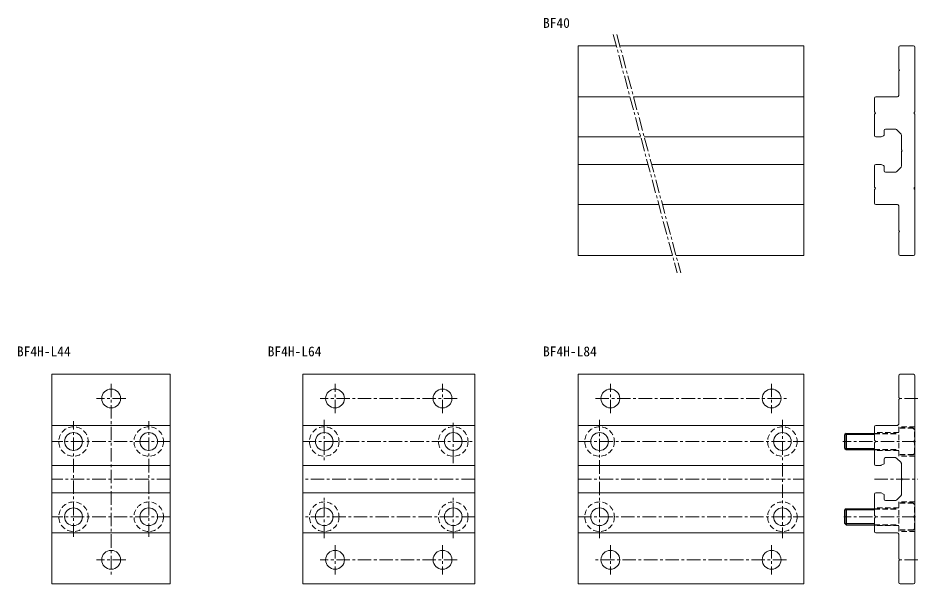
# Model space of a CAD drawing. Units: millimetres on the paper. Extents: x -591 to -257, y -418 to -208.
import ezdxf
from ezdxf.enums import TextEntityAlignment as Align

# ---------------------------------------------------------------- set-up
doc = ezdxf.new("R2010")
doc.units = ezdxf.units.MM
doc.linetypes.add('CHAIN1', pattern=[8, 5, -1, 1, -1])
doc.linetypes.add('DASHED2', pattern=[3, 2, -1])
for name, color, linetype, lineweight in [('0-0', 7, 'Continuous', 18), ('0-1', 4, 'CHAIN1', 9), ('0-2', 2, 'Continuous', 25)]:
    doc.layers.add(name, color=color, linetype=linetype, lineweight=lineweight)
doc.styles.add('ＭＳ ゴシック', font='')
doc.styles.get('ＭＳ ゴシック').set_extended_font_data('MS Gothic')

msp = doc.modelspace()

# ---------------------------------------------------------------- linework, layer by layer
at = {"layer": '0-0'}
for p, q in [((-382.992, -218.223), (-382.992, -296.223)), ((-368.783, -218.223), (-382.992, -218.223)), ((-263.709, -218.723), (-263.709, -226.675)), ((-258.209, -218.223), (-263.209, -218.223)), ((-257.709, -242.675), (-257.709, -218.723)), ((-263.621, -226.887), (-263.497, -227.011)), ((-263.497, -227.435), (-263.621, -227.56)), ((-263.709, -227.772), (-263.709, -236.723)), ((-363.692, -237.223), (-382.992, -237.223)), ((-298.992, -237.223), (-362.358, -237.223)), ((-264.209, -237.223), (-272.209, -237.223)), ((-272.709, -237.723), (-272.709, -242.675)), ((-272.709, -243.772), (-272.709, -251.623)), ((-272.621, -242.887), (-272.497, -243.011)), ((-272.497, -243.435), (-272.621, -243.56)), ((-257.921, -243.011), (-257.797, -242.887)), ((-257.797, -243.56), (-257.921, -243.435)), ((-257.709, -295.723), (-257.709, -243.772)), ((-269.109, -251.214), (-269.109, -249.723)), ((-268.609, -249.223), (-264.916, -249.223)), ((-264.562, -249.37), (-262.855, -251.077)), ((-359.7, -252.123), (-382.992, -252.123)), ((-298.992, -252.123), (-358.366, -252.123)), ((-272.209, -252.123), (-270.427, -252.123)), ((-270.203, -252.07), (-269.385, -251.661)), ((-262.709, -251.43), (-262.709, -256.675)), ((-262.709, -257.772), (-262.709, -263.016)), ((-262.621, -256.887), (-262.497, -257.011)), ((-262.497, -257.435), (-262.621, -257.56)), ((-356.967, -262.323), (-382.992, -262.323)), ((-298.992, -262.323), (-355.633, -262.323)), ((-272.709, -262.823), (-272.709, -270.675)), ((-270.427, -262.323), (-272.209, -262.323)), ((-269.385, -262.785), (-270.203, -262.376)), ((-269.109, -264.723), (-269.109, -263.232)), ((-262.855, -263.37), (-264.562, -265.077)), ((-264.916, -265.223), (-268.609, -265.223)), ((-272.621, -270.887), (-272.497, -271.011)), ((-257.921, -271.011), (-257.797, -270.887)), ((-272.709, -271.772), (-272.709, -276.723)), ((-272.497, -271.435), (-272.621, -271.56)), ((-257.921, -271.435), (-257.797, -271.56)), ((-352.974, -277.223), (-382.992, -277.223)), ((-298.992, -277.223), (-351.64, -277.223)), ((-272.209, -277.223), (-264.209, -277.223)), ((-263.709, -277.723), (-263.709, -286.675)), ((-263.709, -287.772), (-263.709, -295.723)), ((-263.621, -286.887), (-263.497, -287.011)), ((-263.497, -287.435), (-263.621, -287.56)), ((-382.992, -296.223), (-347.883, -296.223)), ((-346.549, -296.223), (-298.992, -296.223)), ((-263.209, -296.223), (-258.209, -296.223)), ((-263.709, -340.883), (-263.709, -348.834)), ((-258.209, -340.383), (-263.209, -340.383)), ((-257.709, -364.834), (-257.709, -340.883)), ((-263.709, -349.931), (-263.709, -358.883)), ((-263.621, -349.046), (-263.497, -349.171)), ((-263.497, -349.595), (-263.621, -349.719)), ((-578.71, -359.383), (-534.71, -359.383)), ((-421.421, -359.383), (-485.421, -359.383)), ((-298.992, -359.383), (-382.992, -359.383)), ((-272.709, -359.883), (-272.709, -364.834)), ((-264.209, -359.383), (-272.209, -359.383)), ((-272.709, -365.931), (-272.709, -373.783)), ((-272.621, -365.046), (-272.497, -365.171)), ((-272.497, -365.595), (-272.621, -365.719)), ((-257.921, -365.171), (-257.797, -365.046)), ((-257.797, -365.719), (-257.921, -365.595)), ((-257.709, -417.883), (-257.709, -365.931)), ((-268.609, -371.383), (-264.916, -371.383)), ((-264.562, -371.529), (-262.855, -373.236)), ((-578.71, -374.283), (-534.71, -374.283)), ((-485.421, -374.283), (-421.421, -374.283)), ((-298.992, -374.283), (-382.992, -374.283)), ((-272.209, -374.283), (-270.427, -374.283)), ((-270.203, -374.23), (-269.385, -373.821)), ((-269.109, -373.374), (-269.109, -371.883)), ((-262.709, -373.59), (-262.709, -378.834)), ((-262.709, -379.931), (-262.709, -385.176)), ((-262.621, -379.046), (-262.497, -379.171)), ((-262.497, -379.595), (-262.621, -379.719)), ((-578.71, -384.483), (-534.71, -384.483)), ((-485.421, -384.483), (-421.421, -384.483)), ((-298.992, -384.483), (-382.992, -384.483)), ((-272.709, -384.983), (-272.709, -392.834)), ((-270.427, -384.483), (-272.209, -384.483)), ((-269.385, -384.945), (-270.203, -384.536)), ((-269.109, -386.883), (-269.109, -385.392)), ((-264.916, -387.383), (-268.609, -387.383)), ((-262.855, -385.529), (-264.562, -387.236)), ((-272.709, -393.931), (-272.709, -398.883)), ((-272.621, -393.046), (-272.497, -393.171)), ((-272.497, -393.595), (-272.621, -393.719)), ((-257.921, -393.171), (-257.797, -393.046)), ((-257.921, -393.595), (-257.797, -393.719)), ((-578.71, -399.383), (-534.71, -399.383)), ((-485.421, -399.383), (-421.421, -399.383)), ((-298.992, -399.383), (-382.992, -399.383)), ((-272.209, -399.383), (-264.209, -399.383)), ((-263.709, -399.883), (-263.709, -408.834)), ((-263.709, -409.931), (-263.709, -417.883)), ((-263.621, -409.046), (-263.497, -409.171)), ((-263.497, -409.595), (-263.621, -409.719)), ((-263.209, -418.383), (-258.209, -418.383))]:
    msp.add_line(p, q, dxfattribs=at)
msp.add_lwpolyline([(-298.992, -296.223), (-298.992, -218.223), (-367.449, -218.223)], dxfattribs=at)
for points in [[(-578.71, -340.383), (-578.71, -418.383), (-534.71, -418.383), (-534.71, -340.383)], [(-421.421, -418.383), (-485.421, -418.383), (-485.421, -340.383), (-421.421, -340.383)], [(-298.992, -340.383), (-382.992, -340.383), (-382.992, -418.383), (-298.992, -418.383)]]:
    msp.add_lwpolyline(points, close=True, dxfattribs=at)
for centre, radius in [((-556.71, -349.383), 3.5), ((-473.421, -349.383), 3.5), ((-433.421, -349.383), 3.5), ((-370.992, -349.383), 3.5), ((-310.992, -349.383), 3.5), ((-570.71, -365.383), 3.3), ((-542.71, -365.383), 3.3), ((-477.421, -365.383), 3.3), ((-429.421, -365.383), 3.3), ((-374.992, -365.383), 3.3), ((-306.992, -365.383), 3.3), ((-570.71, -393.383), 3.3), ((-542.71, -393.383), 3.3), ((-477.421, -393.383), 3.3), ((-429.421, -393.383), 3.3), ((-374.992, -393.383), 3.3), ((-306.992, -393.383), 3.3), ((-556.71, -409.383), 3.5), ((-473.421, -409.383), 3.5), ((-433.421, -409.383), 3.5), ((-370.992, -409.383), 3.5), ((-310.992, -409.383), 3.5)]:
    msp.add_circle(centre, radius, dxfattribs=at)
for centre, radius, start, end in [((-263.209, -218.723), 0.5, 90, 180), ((-258.209, -218.723), 0.5, 0, 90), ((-263.409, -226.675), 0.3, 180, 225), ((-263.409, -227.772), 0.3, 135, 180), ((-263.709, -227.223), 0.3, 315, 45), ((-272.209, -237.723), 0.5, 90, 180), ((-264.209, -236.723), 0.5, 270, 0), ((-272.409, -242.675), 0.3, 180, 225), ((-272.409, -243.772), 0.3, 135, 180), ((-272.709, -243.223), 0.3, 315, 45), ((-257.709, -243.223), 0.3, 135, 225), ((-258.009, -242.675), 0.3, 315, 0), ((-258.009, -243.772), 0.3, 0, 45), ((-268.609, -249.723), 0.5, 90, 180), ((-264.916, -249.723), 0.5, 45, 90), ((-263.209, -251.43), 0.5, 0, 45), ((-272.209, -251.623), 0.5, 180, 270), ((-270.427, -251.623), 0.5, 270, 296.56505), ((-269.609, -251.214), 0.5, 296.56505, 0), ((-262.409, -256.675), 0.3, 180, 225), ((-262.409, -257.772), 0.3, 135, 180), ((-262.709, -257.223), 0.3, 315, 45), ((-272.209, -262.823), 0.5, 90, 180), ((-270.427, -262.823), 0.5, 63.43495, 90), ((-269.609, -263.232), 0.5, 0, 63.43495), ((-263.209, -263.016), 0.5, 315, 0), ((-268.609, -264.723), 0.5, 180, 270), ((-264.916, -264.723), 0.5, 270, 315), ((-272.409, -270.675), 0.3, 180, 225), ((-272.709, -271.223), 0.3, 315, 45), ((-257.709, -271.223), 0.3, 135, 225), ((-258.009, -270.675), 0.3, 315, 0), ((-272.409, -271.772), 0.3, 135, 180), ((-258.009, -271.772), 0.3, 0, 45), ((-272.209, -276.723), 0.5, 180, 270), ((-264.209, -277.723), 0.5, 0, 90), ((-263.409, -286.675), 0.3, 180, 225), ((-263.409, -287.772), 0.3, 135, 180), ((-263.709, -287.223), 0.3, 315, 45), ((-263.209, -295.723), 0.5, 180, 270), ((-258.209, -295.723), 0.5, 270, 0), ((-263.209, -340.883), 0.5, 90, 180), ((-258.209, -340.883), 0.5, 0, 90), ((-263.409, -348.834), 0.3, 180, 225), ((-263.409, -349.931), 0.3, 135, 180), ((-263.709, -349.383), 0.3, 315, 45), ((-272.209, -359.883), 0.5, 90, 180), ((-264.209, -358.883), 0.5, 270, 0), ((-272.409, -364.834), 0.3, 180, 225), ((-258.009, -364.834), 0.3, 315, 0), ((-272.409, -365.931), 0.3, 135, 180), ((-272.709, -365.383), 0.3, 315, 45), ((-257.709, -365.383), 0.3, 135, 225), ((-258.009, -365.931), 0.3, 0, 45), ((-268.609, -371.883), 0.5, 90, 180), ((-264.916, -371.883), 0.5, 45, 90), ((-272.209, -373.783), 0.5, 180, 270), ((-270.427, -373.783), 0.5, 270, 296.56505), ((-269.609, -373.374), 0.5, 296.56505, 0), ((-263.209, -373.59), 0.5, 0, 45), ((-262.409, -378.834), 0.3, 180, 225), ((-262.409, -379.931), 0.3, 135, 180), ((-262.709, -379.383), 0.3, 315, 45), ((-272.209, -384.983), 0.5, 90, 180), ((-270.427, -384.983), 0.5, 63.43495, 90), ((-269.609, -385.392), 0.5, 0, 63.43495), ((-268.609, -386.883), 0.5, 180, 270), ((-264.916, -386.883), 0.5, 270, 315), ((-263.209, -385.176), 0.5, 315, 0), ((-272.409, -392.834), 0.3, 180, 225), ((-272.409, -393.931), 0.3, 135, 180), ((-272.709, -393.383), 0.3, 315, 45), ((-257.709, -393.383), 0.3, 135, 225), ((-258.009, -392.834), 0.3, 315, 0), ((-258.009, -393.931), 0.3, 0, 45), ((-272.209, -398.883), 0.5, 180, 270), ((-264.209, -399.883), 0.5, 0, 90), ((-263.409, -408.834), 0.3, 180, 225), ((-263.409, -409.931), 0.3, 135, 180), ((-263.709, -409.383), 0.3, 315, 45), ((-263.209, -417.883), 0.5, 180, 270), ((-258.209, -417.883), 0.5, 270, 0)]:
    msp.add_arc(centre, radius, start, end, dxfattribs=at)
at = {"layer": '0-1'}
for p, q in [((-369.921, -213.977), (-346.164, -302.639)), ((-368.587, -213.977), (-344.83, -302.639)), ((-556.71, -343.883), (-556.71, -414.883)), ((-473.421, -354.883), (-473.421, -343.883)), ((-433.421, -354.883), (-433.421, -343.883)), ((-370.992, -354.883), (-370.992, -343.883)), ((-310.992, -343.883), (-310.992, -354.883)), ((-551.21, -349.383), (-562.21, -349.383)), ((-427.921, -349.383), (-478.921, -349.383)), ((-376.492, -349.383), (-305.492, -349.383)), ((-256.537, -349.383), (-264.511, -349.383)), ((-570.71, -400.883), (-570.71, -357.883)), ((-542.71, -400.883), (-542.71, -357.883)), ((-477.421, -357.383), (-477.421, -373.383)), ((-429.421, -373.383), (-429.421, -357.383)), ((-374.992, -401.383), (-374.992, -357.383)), ((-306.992, -357.383), (-306.992, -401.383)), ((-534.71, -365.383), (-578.71, -365.383)), ((-485.421, -365.383), (-421.421, -365.383)), ((-382.992, -365.383), (-298.992, -365.383)), ((-257.418, -365.383), (-284.538, -365.383)), ((-534.71, -379.383), (-578.71, -379.383)), ((-421.421, -379.383), (-485.421, -379.383)), ((-382.992, -379.383), (-298.992, -379.383)), ((-272.709, -379.383), (-256.537, -379.383)), ((-477.421, -401.383), (-477.421, -385.383)), ((-429.421, -401.383), (-429.421, -385.383)), ((-534.71, -393.383), (-578.71, -393.383)), ((-421.421, -393.383), (-485.421, -393.383)), ((-382.992, -393.383), (-298.992, -393.383)), ((-257.418, -393.383), (-284.173, -393.383)), ((-473.421, -403.883), (-473.421, -414.883)), ((-433.421, -403.883), (-433.421, -414.883)), ((-370.992, -403.883), (-370.992, -414.883)), ((-310.992, -403.883), (-310.992, -414.883)), ((-551.21, -409.383), (-562.21, -409.383)), ((-427.921, -409.383), (-478.921, -409.383)), ((-305.492, -409.383), (-376.492, -409.383)), ((-256.537, -409.383), (-264.511, -409.383))]:
    msp.add_line(p, q, dxfattribs=at)
at = {"layer": '0-1', "linetype": 'DASHED2'}
for p, q in [((-263.709, -359.883), (-263.709, -370.883)), ((-257.709, -359.883), (-263.709, -359.883)), ((-263.709, -362.083), (-272.709, -362.083)), ((-263.709, -368.683), (-272.709, -368.683)), ((-257.709, -370.883), (-263.709, -370.883)), ((-263.709, -398.883), (-263.709, -387.883)), ((-257.709, -387.883), (-263.709, -387.883)), ((-263.709, -390.083), (-272.709, -390.083)), ((-263.709, -396.683), (-272.709, -396.683)), ((-257.709, -398.883), (-263.709, -398.883))]:
    msp.add_line(p, q, dxfattribs=at)
for centre in [(-570.71, -365.383), (-542.71, -365.383), (-477.421, -365.383), (-429.421, -365.383), (-374.992, -365.383), (-306.992, -365.383), (-570.71, -393.383), (-542.71, -393.383), (-477.421, -393.383), (-429.421, -393.383), (-374.992, -393.383), (-306.992, -393.383)]:
    msp.add_circle(centre, 5.5, dxfattribs=at)
at = {"layer": '0-2', "linetype": 'DASHED2'}
for p, q in [((-258.309, -360.383), (-263.709, -360.383)), ((-258.309, -360.383), (-257.709, -360.983)), ((-257.709, -369.783), (-257.709, -360.983)), ((-272.709, -362.383), (-263.709, -362.383)), ((-272.709, -368.383), (-263.709, -368.383)), ((-258.309, -370.383), (-263.709, -370.383)), ((-257.709, -369.783), (-258.309, -370.383)), ((-258.309, -388.383), (-263.709, -388.383)), ((-258.309, -388.383), (-257.709, -388.983)), ((-272.709, -390.383), (-263.709, -390.383)), ((-257.709, -397.783), (-257.709, -388.983)), ((-272.709, -396.383), (-263.709, -396.383)), ((-258.309, -398.383), (-263.709, -398.383)), ((-257.709, -397.783), (-258.309, -398.383))]:
    msp.add_line(p, q, dxfattribs=at)
at = {"layer": '0-2'}
for p, q in [((-283.259, -362.383), (-283.709, -362.833)), ((-283.709, -367.933), (-283.709, -362.833)), ((-283.259, -362.383), (-283.259, -368.383)), ((-283.259, -362.383), (-272.709, -362.383)), ((-283.709, -367.933), (-283.259, -368.383)), ((-283.259, -368.383), (-272.709, -368.383)), ((-283.259, -390.383), (-283.709, -390.833)), ((-283.709, -395.933), (-283.709, -390.833)), ((-283.259, -390.383), (-283.259, -396.383)), ((-283.259, -390.383), (-272.709, -390.383)), ((-283.709, -395.933), (-283.259, -396.383)), ((-283.259, -396.383), (-272.709, -396.383))]:
    msp.add_line(p, q, dxfattribs=at)
at = {"layer": '0-2', "color": 4, "lineweight": 9}
for p, q in [((-272.709, -362.833), (-283.709, -362.833)), ((-272.709, -367.933), (-283.709, -367.933)), ((-272.709, -390.833), (-283.709, -390.833)), ((-272.709, -395.933), (-283.709, -395.933))]:
    msp.add_line(p, q, dxfattribs=at)

# ---------------------------------------------------------------- texts
at = {"layer": '0-1', "color": 7, "style": 'ＭＳ ゴシック'}
for s, p in [('BF40', (-396.022, -212.644)), ('BF4H-', (-591.741, -334.803)), ('L44', (-579.241, -334.803)), ('BF4H-', (-498.452, -334.803)), ('L64', (-485.952, -334.803)), ('BF4H-', (-396.022, -334.803)), ('L84', (-383.522, -334.803))]:
    msp.add_text(s, height=3.666, dxfattribs=at).set_placement(p, align=Align.BOTTOM_LEFT)

doc.saveas('drawing.dxf')
